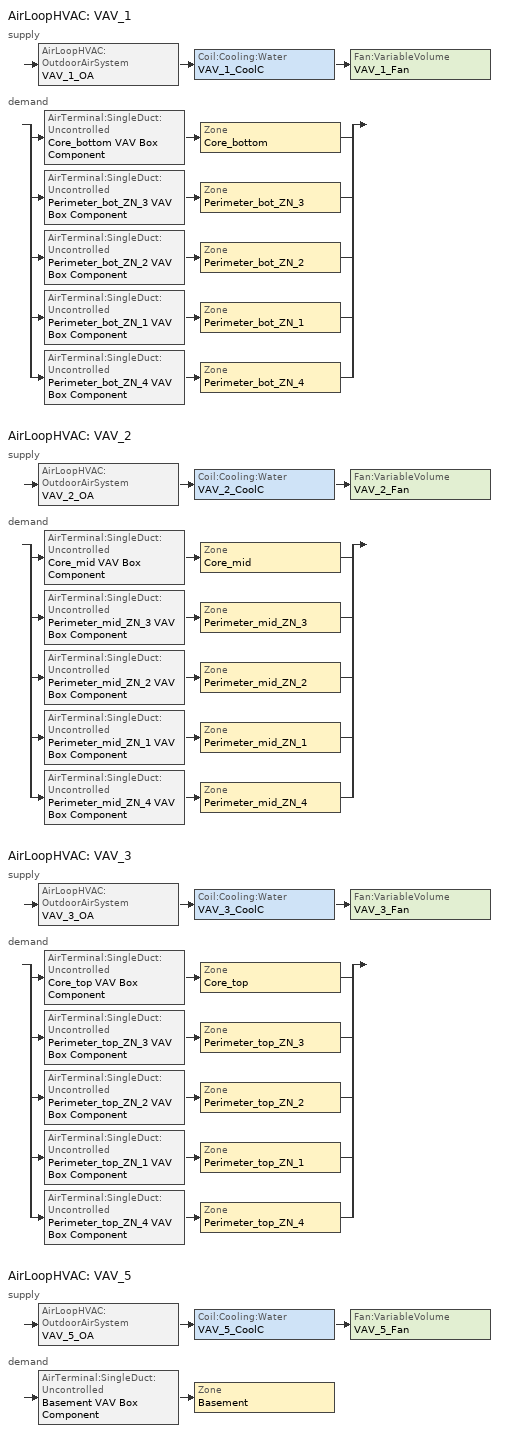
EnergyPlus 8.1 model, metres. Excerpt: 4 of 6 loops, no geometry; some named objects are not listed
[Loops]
AirLoopHVAC 'VAV_1'
 supply: AirLoopHVAC:OutdoorAirSystem 'VAV_1_OA' > Coil:Cooling:Water 'VAV_1_CoolC' > Fan:VariableVolume 'VAV_1_Fan'
 demand: split
  | AirTerminal:SingleDuct:Uncontrolled 'Core_bottom VAV Box Component' > Zone 'Core_bottom'
  | AirTerminal:SingleDuct:Uncontrolled 'Perimeter_bot_ZN_3 VAV Box Component' > Zone 'Perimeter_bot_ZN_3'
  | AirTerminal:SingleDuct:Uncontrolled 'Perimeter_bot_ZN_2 VAV Box Component' > Zone 'Perimeter_bot_ZN_2'
  | AirTerminal:SingleDuct:Uncontrolled 'Perimeter_bot_ZN_1 VAV Box Component' > Zone 'Perimeter_bot_ZN_1'
  | AirTerminal:SingleDuct:Uncontrolled 'Perimeter_bot_ZN_4 VAV Box Component' > Zone 'Perimeter_bot_ZN_4'
AirLoopHVAC 'VAV_2'
 supply: AirLoopHVAC:OutdoorAirSystem 'VAV_2_OA' > Coil:Cooling:Water 'VAV_2_CoolC' > Fan:VariableVolume 'VAV_2_Fan'
 demand: split
  | AirTerminal:SingleDuct:Uncontrolled 'Core_mid VAV Box Component' > Zone 'Core_mid'
  | AirTerminal:SingleDuct:Uncontrolled 'Perimeter_mid_ZN_3 VAV Box Component' > Zone 'Perimeter_mid_ZN_3'
  | AirTerminal:SingleDuct:Uncontrolled 'Perimeter_mid_ZN_2 VAV Box Component' > Zone 'Perimeter_mid_ZN_2'
  | AirTerminal:SingleDuct:Uncontrolled 'Perimeter_mid_ZN_1 VAV Box Component' > Zone 'Perimeter_mid_ZN_1'
  | AirTerminal:SingleDuct:Uncontrolled 'Perimeter_mid_ZN_4 VAV Box Component' > Zone 'Perimeter_mid_ZN_4'
AirLoopHVAC 'VAV_3'
 supply: AirLoopHVAC:OutdoorAirSystem 'VAV_3_OA' > Coil:Cooling:Water 'VAV_3_CoolC' > Fan:VariableVolume 'VAV_3_Fan'
 demand: split
  | AirTerminal:SingleDuct:Uncontrolled 'Core_top VAV Box Component' > Zone 'Core_top'
  | AirTerminal:SingleDuct:Uncontrolled 'Perimeter_top_ZN_3 VAV Box Component' > Zone 'Perimeter_top_ZN_3'
  | AirTerminal:SingleDuct:Uncontrolled 'Perimeter_top_ZN_2 VAV Box Component' > Zone 'Perimeter_top_ZN_2'
  | AirTerminal:SingleDuct:Uncontrolled 'Perimeter_top_ZN_1 VAV Box Component' > Zone 'Perimeter_top_ZN_1'
  | AirTerminal:SingleDuct:Uncontrolled 'Perimeter_top_ZN_4 VAV Box Component' > Zone 'Perimeter_top_ZN_4'
AirLoopHVAC 'VAV_5'
 supply: AirLoopHVAC:OutdoorAirSystem 'VAV_5_OA' > Coil:Cooling:Water 'VAV_5_CoolC' > Fan:VariableVolume 'VAV_5_Fan'
 demand: AirTerminal:SingleDuct:Uncontrolled 'Basement VAV Box Component' > Zone 'Basement'
[Fan:VariableVolume] Availability Schedule=HVACOperationSchd; Maximum Flow Rate {m3/s}=AUTOSIZE; Fan Power Minimum Flow Rate Input Method=FixedFlowRate; Fan Power Minimum Air Flow Rate {m3/s}=0; Motor In Airstream Fraction=1; Fan Power Coefficient 1=0.0407599; Fan Power Coefficient 2=0.088045; Fan Power Coefficient 3=-0.0729261; Fan Power Coefficient 4=0.94374; Fan Power Coefficient 5=0
Name | Fan Total Efficiency | Pressure Rise {Pa} | Motor Efficiency | Pressure Rise {Pa} 1017.592
VAV_1_Fan; VAV_3_Fan | 0.6045 | 1017.592 | 0.93
VAV_2_Fan | 0.6175 |  | 0.95 | 1017.592
VAV_5_Fan | 0.5915 | 1017.592 | 0.91
[Coil:Cooling:Water] Availability Schedule=ALWAYS_ON; Design Water Flow Rate {m3/s}=AUTOSIZE; Design Air Flow Rate {m3/s}=AUTOSIZE; Design Inlet Water Temperature {C}=AUTOSIZE; Design Inlet Air Temperature {C}=AUTOSIZE; Design Outlet Air Temperature {C}=AUTOSIZE; Design Inlet Air Humidity Ratio {kgWater/kgDryAir}=AUTOSIZE; Design Outlet Air Humidity Ratio {kgWater/kgDryAir}=AUTOSIZE; Type of Analysis=SimpleAnalysis; Heat Exchanger Configuration=CrossFlow
VAV_3_CoolC; VAV_2_CoolC; VAV_1_CoolC; VAV_5_CoolC
[AirTerminal:SingleDuct:Uncontrolled] Availability Schedule=ALWAYS_ON
Name | Maximum Air Flow Rate {m3/s}
Basement VAV Box Component | 2.00155
Core_bottom VAV Box Component | 3.98797
Core_mid VAV Box Component | 43.81468
Core_top VAV Box Component | 4.86302
Perimeter_bot_ZN_1 VAV Box Component | 0.85549
Perimeter_bot_ZN_2 VAV Box Component | 1.18634
Perimeter_bot_ZN_3 VAV Box Component | 0.72008
Perimeter_bot_ZN_4 VAV Box Component | 1.34283
Perimeter_mid_ZN_1 VAV Box Component | 9.65852
Perimeter_mid_ZN_2 VAV Box Component | 12.68488
Perimeter_mid_ZN_3 VAV Box Component | 7.84848
Perimeter_mid_ZN_4 VAV Box Component | 14.6348
Perimeter_top_ZN_1 VAV Box Component | 0.9437
Perimeter_top_ZN_2 VAV Box Component | 1.1966
Perimeter_top_ZN_3 VAV Box Component | 0.8104
Perimeter_top_ZN_4 VAV Box Component | 1.48463
[Zone equipment]
Basement: Basement VAV Box Component
Core_bottom: Core_bottom VAV Box Component
Core_mid: Core_mid VAV Box Component
Core_top: Core_top VAV Box Component
Perimeter_bot_ZN_1: Perimeter_bot_ZN_1 VAV Box Component
Perimeter_bot_ZN_2: Perimeter_bot_ZN_2 VAV Box Component
Perimeter_bot_ZN_3: Perimeter_bot_ZN_3 VAV Box Component
Perimeter_bot_ZN_4: Perimeter_bot_ZN_4 VAV Box Component
Perimeter_mid_ZN_1: Perimeter_mid_ZN_1 VAV Box Component
Perimeter_mid_ZN_2: Perimeter_mid_ZN_2 VAV Box Component
Perimeter_mid_ZN_3: Perimeter_mid_ZN_3 VAV Box Component
Perimeter_mid_ZN_4: Perimeter_mid_ZN_4 VAV Box Component
Perimeter_top_ZN_1: Perimeter_top_ZN_1 VAV Box Component
Perimeter_top_ZN_2: Perimeter_top_ZN_2 VAV Box Component
Perimeter_top_ZN_3: Perimeter_top_ZN_3 VAV Box Component
Perimeter_top_ZN_4: Perimeter_top_ZN_4 VAV Box Component
[Sizing:Zone] Zone Cooling Design Supply Air Temperature Input Method=SupplyAirTemperature; Zone Cooling Design Supply Air Temperature {C}=12.8; Zone Heating Design Supply Air Temperature Input Method=SupplyAirTemperature; Zone Heating Design Supply Air Temperature {C}=50; Zone Cooling Design Supply Air Humidity Ratio {kgWater/kgDryAir}=0.0085; Zone Heating Design Supply Air Humidity Ratio {kgWater/kgDryAir}=0.008; Cooling Design Air Flow Method=DesignDay; Heating Design Air Flow Method=DesignDay
Name | Design Specification Outdoor Air Object
Basement | SZ DSOA Basement
Core_bottom | SZ DSOA Core_bottom
Core_mid | SZ DSOA Core_mid
Core_top | SZ DSOA Core_top
Perimeter_bot_ZN_1 | SZ DSOA Perimeter_bot_ZN_1
Perimeter_bot_ZN_2 | SZ DSOA Perimeter_bot_ZN_2
Perimeter_bot_ZN_3 | SZ DSOA Perimeter_bot_ZN_3
Perimeter_bot_ZN_4 | SZ DSOA Perimeter_bot_ZN_4
Perimeter_mid_ZN_1 | SZ DSOA Perimeter_mid_ZN_1
Perimeter_mid_ZN_2 | SZ DSOA Perimeter_mid_ZN_2
Perimeter_mid_ZN_3 | SZ DSOA Perimeter_mid_ZN_3
Perimeter_mid_ZN_4 | SZ DSOA Perimeter_mid_ZN_4
Perimeter_top_ZN_1 | SZ DSOA Perimeter_top_ZN_1
Perimeter_top_ZN_2 | SZ DSOA Perimeter_top_ZN_2
Perimeter_top_ZN_3 | SZ DSOA Perimeter_top_ZN_3
Perimeter_top_ZN_4 | SZ DSOA Perimeter_top_ZN_4
[DesignSpecification:OutdoorAir] Outdoor Air Method=Flow/Person; Outdoor Air Flow per Person {m3/s-person}=0.0125
SZ DSOA Basement; SZ DSOA Core_bottom; SZ DSOA Core_mid; SZ DSOA Core_top; SZ DSOA Perimeter_bot_ZN_1; SZ DSOA Perimeter_bot_ZN_2; SZ DSOA Perimeter_bot_ZN_3; SZ DSOA Perimeter_bot_ZN_4; SZ DSOA Perimeter_mid_ZN_1; SZ DSOA Perimeter_mid_ZN_2; SZ DSOA Perimeter_mid_ZN_3; SZ DSOA Perimeter_mid_ZN_4; SZ DSOA Perimeter_top_ZN_1; SZ DSOA Perimeter_top_ZN_2; SZ DSOA Perimeter_top_ZN_3; SZ DSOA Perimeter_top_ZN_4
[ZoneControl:Thermostat] Control Type Schedule=Dual Zone Control Type Sched
Name | Zone or ZoneList | Control 1
Basement Thermostat | Basement | Basement DualSPSched
Core_bottom Thermostat | Core_bottom | Core_bottom DualSPSched
Core_mid Thermostat | Core_mid | Core_mid DualSPSched
Core_top Thermostat | Core_top | Core_top DualSPSched
Perimeter_bot_ZN_1 Thermostat | Perimeter_bot_ZN_1 | Perimeter_bot_ZN_1 DualSPSched
Perimeter_bot_ZN_2 Thermostat | Perimeter_bot_ZN_2 | Perimeter_bot_ZN_2 DualSPSched
Perimeter_bot_ZN_3 Thermostat | Perimeter_bot_ZN_3 | Perimeter_bot_ZN_3 DualSPSched
Perimeter_bot_ZN_4 Thermostat | Perimeter_bot_ZN_4 | Perimeter_bot_ZN_4 DualSPSched
Perimeter_mid_ZN_1 Thermostat | Perimeter_mid_ZN_1 | Perimeter_mid_ZN_1 DualSPSched
Perimeter_mid_ZN_2 Thermostat | Perimeter_mid_ZN_2 | Perimeter_mid_ZN_2 DualSPSched
Perimeter_mid_ZN_3 Thermostat | Perimeter_mid_ZN_3 | Perimeter_mid_ZN_3 DualSPSched
Perimeter_mid_ZN_4 Thermostat | Perimeter_mid_ZN_4 | Perimeter_mid_ZN_4 DualSPSched
Perimeter_top_ZN_1 Thermostat | Perimeter_top_ZN_1 | Perimeter_top_ZN_1 DualSPSched
Perimeter_top_ZN_2 Thermostat | Perimeter_top_ZN_2 | Perimeter_top_ZN_2 DualSPSched
Perimeter_top_ZN_3 Thermostat | Perimeter_top_ZN_3 | Perimeter_top_ZN_3 DualSPSched
Perimeter_top_ZN_4 Thermostat | Perimeter_top_ZN_4 | Perimeter_top_ZN_4 DualSPSched
[ThermostatSetpoint:DualSetpoint] Heating Setpoint Temperature Schedule=HeatTempSch; Cooling Setpoint Temperature Schedule=CoolTempSch
Basement DualSPSched; Core_bottom DualSPSched; Core_mid DualSPSched; Core_top DualSPSched; Perimeter_bot_ZN_1 DualSPSched; Perimeter_bot_ZN_2 DualSPSched; Perimeter_bot_ZN_3 DualSPSched; Perimeter_bot_ZN_4 DualSPSched; Perimeter_mid_ZN_1 DualSPSched; Perimeter_mid_ZN_2 DualSPSched; Perimeter_mid_ZN_3 DualSPSched; Perimeter_mid_ZN_4 DualSPSched; Perimeter_top_ZN_1 DualSPSched; Perimeter_top_ZN_2 DualSPSched; Perimeter_top_ZN_3 DualSPSched; Perimeter_top_ZN_4 DualSPSched
[Sizing:System] Type of Load to Size On=Sensible; Design Outdoor Air Flow Rate {m3/s}=AUTOSIZE; Minimum System Air Flow Ratio=0.3; Preheat Design Temperature {C}=7; Preheat Design Humidity Ratio {kgWater/kgDryAir}=0.008; Precool Design Temperature {C}=12.8; Precool Design Humidity Ratio {kgWater/kgDryAir}=0.008; Central Cooling Design Supply Air Temperature {C}=12.8; Central Heating Design Supply Air Temperature {C}=16.7; Sizing Option=NonCoincident; 100% Outdoor Air in Cooling=No; 100% Outdoor Air in Heating=No; Central Cooling Design Supply Air Humidity Ratio {kgWater/kgDryAir}=0.0085; Central Heating Design Supply Air Humidity Ratio {kgWater/kgDryAir}=0.008; Cooling Design Air Flow Method=DesignDay; Heating Design Air Flow Method=DesignDay
VAV_1; VAV_2; VAV_3; VAV_5
[Controller:OutdoorAir] Minimum Outdoor Air Flow Rate {m3/s}=AUTOSIZE; Maximum Outdoor Air Flow Rate {m3/s}=AUTOSIZE; Economizer Control Type=DifferentialDryBulb; Economizer Control Action Type=ModulateFlow; Economizer Maximum Limit Dry-Bulb Temperature {C}=28; Economizer Maximum Limit Enthalpy {J/kg}=64000; Economizer Minimum Limit Dry-Bulb Temperature {C}=-100; Lockout Type=NoLockout; Minimum Limit Type=FixedMinimum; Minimum Outdoor Air Schedule=MinOA_MotorizedDamper_Sched
VAV_1_OA_Controller; VAV_2_OA_Controller; VAV_3_OA_Controller; VAV_5_OA_Controller
[SetpointManager:Scheduled] Control Variable=Temperature; Schedule=SatTempSch
Name | Setpoint Node or NodeList
VAV_1 SAT setpoint | VAV_1 Supply Equipment Outlet Node
VAV_2 SAT setpoint | VAV_2 Supply Equipment Outlet Node
VAV_3 SAT setpoint | VAV_3 Supply Equipment Outlet Node
VAV_5 SAT setpoint | VAV_5 Supply Equipment Outlet Node
[AirLoopHVAC] Design Supply Air Flow Rate {m3/s}=AUTOSIZE
VAV_1; VAV_2; VAV_3; VAV_5
[SetpointManager:MixedAir] Control Variable=Temperature
Name | Setpoint Node or NodeList
VAV_1_CoolC SAT Manager | VAV_1_CoolC-VAV_1_HeatCNode
VAV_1_OAMixed Air Temp Manager | VAV_1_OA-VAV_1_CoolCNode
VAV_2_CoolC SAT Manager | VAV_2_CoolC-VAV_2_HeatCNode
VAV_2_OAMixed Air Temp Manager | VAV_2_OA-VAV_2_CoolCNode
VAV_3_CoolC SAT Manager | VAV_3_CoolC-VAV_3_HeatCNode
VAV_3_OAMixed Air Temp Manager | VAV_3_OA-VAV_3_CoolCNode
VAV_5_CoolC SAT Manager | VAV_5_CoolC-VAV_5_HeatCNode
VAV_5_OAMixed Air Temp Manager | VAV_5_OA-VAV_5_CoolCNode
[Controller:WaterCoil] Control Variable=Temperature; Action=Reverse; Actuator Variable=Flow; Maximum Actuated Flow {m3/s}=AUTOSIZE; Minimum Actuated Flow {m3/s}=0
VAV_1_CoolC_Controller; VAV_2_CoolC_Controller; VAV_3_CoolC_Controller; VAV_5_CoolC_Controller
[ExternalInterface:Actuator]
flowVAV5_0: BASEMENT VAV BOX COMPONENT, AirTerminal:SingleDuct:Uncontrolled, Mass Flow Rate
flowVAV1_0: Core_bottom VAV Box Component, AirTerminal:SingleDuct:Uncontrolled, Mass Flow Rate
flowVAV1_1: Perimeter_bot_ZN_1 VAV Box Component, AirTerminal:SingleDuct:Uncontrolled, Mass Flow Rate
flowVAV1_2: Perimeter_bot_ZN_2 VAV Box Component, AirTerminal:SingleDuct:Uncontrolled, Mass Flow Rate
flowVAV1_3: Perimeter_bot_ZN_3 VAV Box Component, AirTerminal:SingleDuct:Uncontrolled, Mass Flow Rate
flowVAV1_4: Perimeter_bot_ZN_4 VAV Box Component, AirTerminal:SingleDuct:Uncontrolled, Mass Flow Rate
flowVAV2_0: Core_mid VAV Box Component, AirTerminal:SingleDuct:Uncontrolled, Mass Flow Rate
flowVAV2_1: Perimeter_mid_ZN_1 VAV Box Component, AirTerminal:SingleDuct:Uncontrolled, Mass Flow Rate
flowVAV2_2: Perimeter_mid_ZN_2 VAV Box Component, AirTerminal:SingleDuct:Uncontrolled, Mass Flow Rate
flowVAV2_3: Perimeter_mid_ZN_3 VAV Box Component, AirTerminal:SingleDuct:Uncontrolled, Mass Flow Rate
flowVAV2_4: Perimeter_mid_ZN_4 VAV Box Component, AirTerminal:SingleDuct:Uncontrolled, Mass Flow Rate
flowVAV3_0: Core_top VAV Box Component, AirTerminal:SingleDuct:Uncontrolled, Mass Flow Rate
flowVAV3_1: Perimeter_top_ZN_1 VAV Box Component, AirTerminal:SingleDuct:Uncontrolled, Mass Flow Rate
flowVAV3_2: Perimeter_top_ZN_2 VAV Box Component, AirTerminal:SingleDuct:Uncontrolled, Mass Flow Rate
flowVAV3_3: Perimeter_top_ZN_3 VAV Box Component, AirTerminal:SingleDuct:Uncontrolled, Mass Flow Rate
flowVAV3_4: Perimeter_top_ZN_4 VAV Box Component, AirTerminal:SingleDuct:Uncontrolled, Mass Flow Rate
[ExternalInterface:Schedule]
SatTempSch: Initial Value=12.8
[EnergyManagementSystem:Sensor]
Name | Output:Variable Index Key | Output:Variable
tempVAV1_0 | Core_bottom | Zone Mean Air Temperature
tempVAV1_1 | Perimeter_bot_ZN_1 | Zone Mean Air Temperature
tempVAV1_2 | Perimeter_bot_ZN_2 | Zone Mean Air Temperature
tempVAV1_3 | Perimeter_bot_ZN_3 | Zone Mean Air Temperature
tempVAV1_4 | Perimeter_bot_ZN_4 | Zone Mean Air Temperature
tempVAV2_0 | Core_mid | Zone Mean Air Temperature
tempVAV2_1 | Perimeter_mid_ZN_1 | Zone Mean Air Temperature
tempVAV2_2 | Perimeter_mid_ZN_2 | Zone Mean Air Temperature
tempVAV2_3 | Perimeter_mid_ZN_3 | Zone Mean Air Temperature
tempVAV2_4 | Perimeter_mid_ZN_4 | Zone Mean Air Temperature
tempVAV3_0 | Core_top | Zone Mean Air Temperature
tempVAV3_1 | Perimeter_top_ZN_1 | Zone Mean Air Temperature
tempVAV3_2 | Perimeter_top_ZN_2 | Zone Mean Air Temperature
tempVAV3_3 | Perimeter_top_ZN_3 | Zone Mean Air Temperature
tempVAV3_4 | Perimeter_top_ZN_4 | Zone Mean Air Temperature
tempVAV5_0 | Basement | Zone Mean Air Temperature
oocVAV1_0 | Core_bottom | Zone People Occupant Count
oocVAV1_1 | Perimeter_bot_ZN_1 | Zone People Occupant Count
oocVAV1_2 | Perimeter_bot_ZN_2 | Zone People Occupant Count
oocVAV1_3 | Perimeter_bot_ZN_3 | Zone People Occupant Count
oocVAV1_4 | Perimeter_bot_ZN_4 | Zone People Occupant Count
oocVAV2_0 | Core_mid | Zone People Occupant Count
oocVAV2_1 | Perimeter_mid_ZN_1 | Zone People Occupant Count
oocVAV2_2 | Perimeter_mid_ZN_2 | Zone People Occupant Count
oocVAV2_3 | Perimeter_mid_ZN_3 | Zone People Occupant Count
oocVAV2_4 | Perimeter_mid_ZN_4 | Zone People Occupant Count
oocVAV3_0 | Core_top | Zone People Occupant Count
oocVAV3_1 | Perimeter_top_ZN_1 | Zone People Occupant Count
oocVAV3_2 | Perimeter_top_ZN_2 | Zone People Occupant Count
oocVAV3_3 | Perimeter_top_ZN_3 | Zone People Occupant Count
oocVAV3_4 | Perimeter_top_ZN_4 | Zone People Occupant Count
oocVAV5_0 | Basement | Zone People Occupant Count
[EnergyManagementSystem:InternalVariable] Output:Variable=Zone Air Volume
Name | Output:Variable Index Key
volVAV1_0 | Core_bottom
volVAV1_1 | Perimeter_bot_ZN_1
volVAV1_2 | Perimeter_bot_ZN_2
volVAV1_3 | Perimeter_bot_ZN_3
volVAV1_4 | Perimeter_bot_ZN_4
volVAV3_0 | Core_top
volVAV3_1 | Perimeter_top_ZN_1
volVAV3_2 | Perimeter_top_ZN_2
volVAV3_3 | Perimeter_top_ZN_3
volVAV3_4 | Perimeter_top_ZN_4
volVAV5_0 | Basement
[Schedule:Compact]
ALWAYS_ON: Through: 12/31, For: AllDays, Until: 24:00, 1
MinOA_MotorizedDamper_Sched: Through: 12/31, For: Weekdays SummerDesignDay, Until: 07:00, 0, Until: 22:00, 1, Until: 24:00, 0, For: Saturday WinterDesignDay, Until: 07:00, 0, Until: 18:00, 1, Until: 24:00, 0, For: AllOtherDays, Until: 24:00, 0
Dual Zone Control Type Sched: Through: 12/31, For: AllDays, Until: 24:00, 4
HVACOperationSchd: Through: 12/31, For: Weekdays SummerDesignDay, Until: 06:00, 0, Until: 22:00, 1, Until: 24:00, 0, For: Saturday WinterDesignDay, Until: 06:00, 0, Until: 18:00, 1, Until: 24:00, 0, For: AllOtherDays, Until: 24:00, 0
